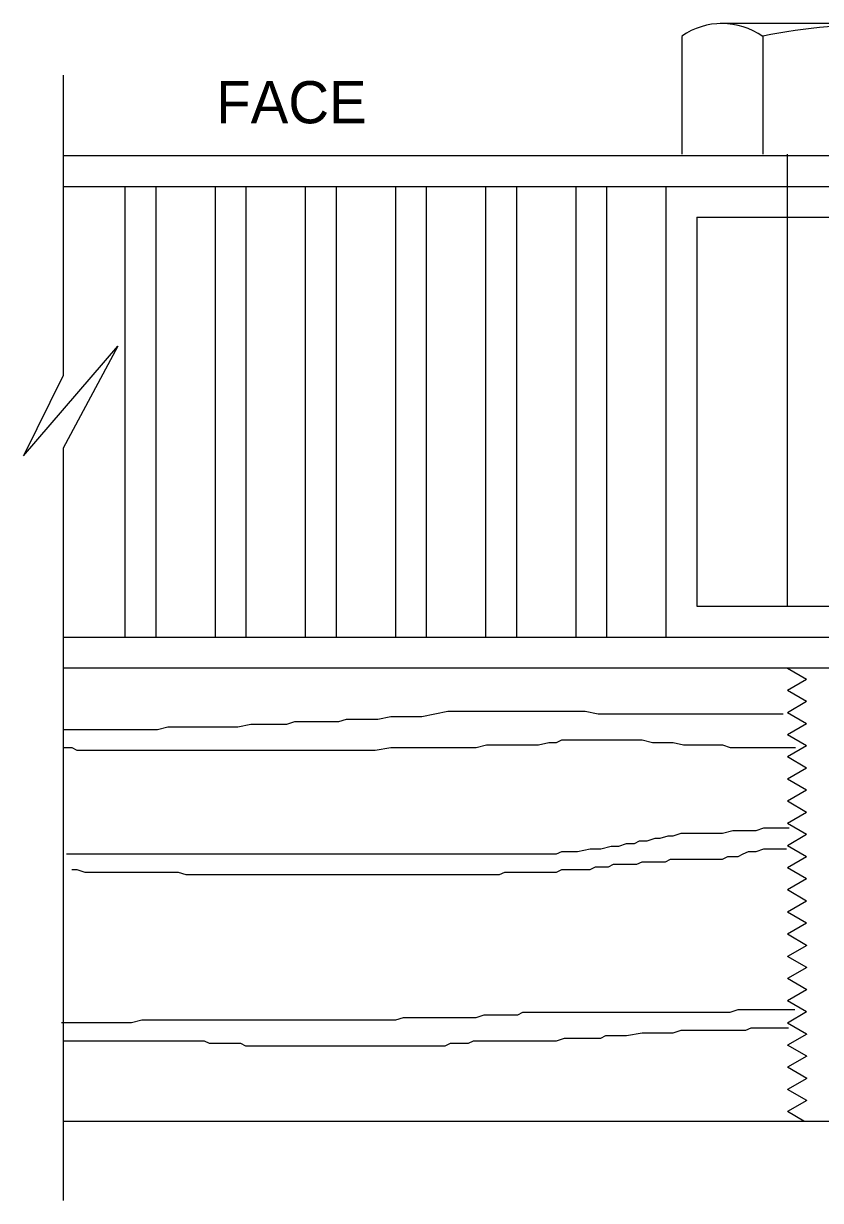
# Model space of a CAD drawing. Extents: x -894 to 866, y -472 to 714.
# Drawn here: x -486.1 to -353.8, y -245.8 to -50.5 of the extents above; entities that cross this region are included whole.
import ezdxf

# ---------------------------------------------------------------- set-up
doc = ezdxf.new("R2010")
doc.units = 0
doc.layers.add('tcd_SIGN-ROADSIDE', color=7, linetype='Continuous')
doc.layers.add('tcd_SIGN-ROADSIDE-anno', color=7, linetype='Continuous')

msp = doc.modelspace()

# ---------------------------------------------------------------- linework, layer by layer
at = {"layer": 'tcd_SIGN-ROADSIDE'}
for p, q in [((-313.4, -50.55), (-370.49, -50.55)), ((-376.84, -52.67), (-376.84, -72.21)), ((-363.36, -52.67), (-363.36, -72.21)), ((-479.48, -59.08), (-479.48, -108.92)), ((-359.32, -72.21), (-359.32, -147.25)), ((-479.48, -72.44), (-203.81, -72.44)), ((-479.48, -77.56), (-203.81, -77.56)), ((-469.24, -77.56), (-469.24, -152.36)), ((-464.12, -77.56), (-464.12, -152.36)), ((-454.28, -77.56), (-454.28, -152.36)), ((-449.16, -77.56), (-449.16, -152.36)), ((-439.32, -77.56), (-439.32, -152.36)), ((-434.2, -77.56), (-434.2, -152.36)), ((-424.36, -77.56), (-424.36, -152.36)), ((-419.24, -77.56), (-419.24, -152.36)), ((-409.4, -77.56), (-409.4, -152.36)), ((-404.28, -77.56), (-404.28, -152.36)), ((-394.44, -77.56), (-394.44, -152.36)), ((-389.32, -77.56), (-389.32, -152.36)), ((-379.48, -77.56), (-379.48, -152.36)), ((-374.36, -82.68), (-309.4, -82.68)), ((-374.36, -82.68), (-374.36, -147.25)), ((-486.07, -122.28), (-470.44, -104.08)), ((-470.44, -104.08), (-479.48, -121)), ((-479.48, -108.92), (-486.07, -122.28)), ((-479.48, -121), (-479.48, -245.84)), ((-374.36, -147.25), (-309.4, -147.25)), ((-479.48, -152.36), (-203.81, -152.36)), ((-479.48, -157.48), (-203.81, -157.48)), ((-356.12, -159.39), (-359.31, -157.55)), ((-356.12, -159.38), (-359.31, -161.22)), ((-356.12, -163.06), (-359.31, -161.22)), ((-356.12, -163.06), (-359.31, -164.9)), ((-356.12, -166.74), (-359.31, -164.9)), ((-356.12, -166.74), (-359.31, -168.58)), ((-356.12, -170.42), (-359.31, -168.58)), ((-356.12, -170.41), (-359.31, -172.25)), ((-356.12, -174.09), (-359.31, -172.25)), ((-356.12, -174.09), (-359.3, -175.93)), ((-356.12, -177.77), (-359.3, -175.93)), ((-356.12, -177.76), (-359.3, -179.61)), ((-356.12, -181.45), (-359.3, -179.61)), ((-356.12, -181.45), (-359.31, -183.29)), ((-356.12, -185.13), (-359.31, -183.29)), ((-356.12, -185.13), (-359.31, -186.97)), ((-356.12, -188.81), (-359.31, -186.97)), ((-356.12, -188.8), (-359.3, -190.64)), ((-356.12, -192.48), (-359.3, -190.65)), ((-356.12, -192.48), (-359.3, -194.32)), ((-356.12, -196.16), (-359.3, -194.32)), ((-356.11, -196.16), (-359.29, -198)), ((-356.11, -199.85), (-359.29, -198)), ((-356.11, -199.84), (-359.29, -201.68)), ((-356.11, -203.52), (-359.29, -201.68)), ((-356.1, -203.52), (-359.29, -205.36)), ((-356.1, -207.2), (-359.29, -205.36)), ((-356.1, -207.19), (-359.29, -209.03)), ((-356.1, -210.87), (-359.29, -209.03)), ((-356.11, -210.88), (-359.29, -212.72)), ((-356.11, -214.56), (-359.29, -212.72)), ((-356.11, -214.56), (-359.29, -216.4)), ((-356.11, -218.24), (-359.29, -216.4)), ((-356.1, -218.23), (-359.29, -220.07)), ((-356.1, -221.91), (-359.29, -220.07)), ((-356.1, -221.91), (-359.29, -223.75)), ((-356.1, -225.59), (-359.29, -223.75)), ((-356.1, -225.58), (-359.29, -227.42)), ((-356.1, -229.26), (-359.29, -227.43)), ((-356.1, -229.26), (-359.29, -231.1)), ((-356.56, -232.68), (-359.29, -231.1)), ((-479.48, -232.68), (-349.96, -232.68))]:
    msp.add_line(p, q, dxfattribs=at)
for points in [[(-479.35, -167.67), (-478.49, -167.67), (-477.63, -167.67), (-476.77, -167.67), (-475.91, -167.67), (-475.05, -167.67), (-473.76, -167.67), (-472.89, -167.67), (-471.6, -167.67), (-470.31, -167.67), (-469.02, -167.67), (-467.3, -167.67), (-465.58, -167.67), (-463.86, -167.67), (-462.14, -167.24), (-460.85, -167.24), (-459.56, -167.24), (-458.27, -167.24), (-456.55, -167.24), (-454.83, -167.24), (-452.67, -167.24), (-450.52, -167.24), (-448.37, -166.81), (-446.65, -166.81), (-445.36, -166.81), (-443.64, -166.81), (-442.35, -166.81), (-441.06, -166.38), (-439.34, -166.38), (-437.62, -166.38), (-435.9, -166.38), (-433.74, -166.38), (-432.45, -165.95), (-430.73, -165.95), (-429.01, -165.95), (-427.29, -165.95), (-425.14, -165.52), (-422.56, -165.52), (-419.98, -165.52), (-417.83, -165.09), (-415.68, -164.66), (-414.39, -164.66), (-413.52, -164.66), (-412.66, -164.66), (-411.37, -164.66), (-410.08, -164.66), (-408.79, -164.66), (-407.5, -164.66), (-406.21, -164.66), (-404.49, -164.66), (-402.77, -164.66), (-401.05, -164.66), (-399.33, -164.66), (-398.04, -164.66), (-396.75, -164.66), (-395.46, -164.66), (-394.16, -164.66), (-392.87, -164.66), (-390.72, -165.09), (-388.57, -165.09), (-387.28, -165.09), (-385.56, -165.09), (-384.27, -165.09), (-382.55, -165.09), (-380.83, -165.09), (-378.68, -165.09), (-376.53, -165.09), (-374.8, -165.09), (-373.08, -165.09), (-371.36, -165.09), (-368.35, -165.09), (-367.06, -165.09), (-365.77, -165.09), (-364.05, -165.09), (-362.33, -165.09), (-360.61, -165.09), (-360, -165.09)], [(-479.35, -170.69), (-478.06, -170.69), (-477.2, -171.12), (-474.62, -171.12), (-469.88, -171.12), (-464.29, -171.12), (-457.41, -171.12), (-450.52, -171.12), (-444.93, -171.12), (-440.63, -171.12), (-436.76, -171.12), (-433.74, -171.12), (-430.3, -171.12), (-427.72, -171.12), (-425.14, -170.69), (-423.42, -170.69), (-422.13, -170.69), (-421.27, -170.69), (-419.55, -170.69), (-418.26, -170.69), (-416.11, -170.69), (-414.39, -170.69), (-412.66, -170.69), (-410.94, -170.69), (-409.22, -170.26), (-407.5, -170.26), (-405.35, -170.26), (-402.77, -170.26), (-400.62, -170.26), (-398.9, -169.83), (-397.61, -169.83), (-396.75, -169.4), (-395.89, -169.4), (-395.02, -169.4), (-393.3, -169.4), (-392.01, -169.4), (-390.72, -169.4), (-389.86, -169.4), (-388.57, -169.4), (-387.71, -169.4), (-386.42, -169.4), (-384.7, -169.4), (-383.41, -169.4), (-381.69, -169.83), (-379.97, -169.83), (-378.25, -169.83), (-376.53, -170.26), (-375.23, -170.26), (-373.51, -170.26), (-371.79, -170.26), (-370.07, -170.26), (-368.78, -170.69), (-367.49, -170.69), (-366.2, -170.69), (-364.91, -170.69), (-362.76, -170.69), (-361.04, -170.69), (-358.89, -170.69), (-357.96, -170.69)], [(-478.92, -188.34), (-478.06, -188.34), (-477.2, -188.34), (-476.34, -188.34), (-474.62, -188.34), (-472.46, -188.34), (-469.88, -188.34), (-467.73, -188.34), (-465.58, -188.34), (-464.72, -188.34), (-463.86, -188.34), (-463, -188.34), (-461.71, -188.34), (-459.99, -188.34), (-457.84, -188.34), (-456.12, -188.34), (-454.83, -188.34), (-453.1, -188.34), (-451.81, -188.34), (-450.09, -188.34), (-447.51, -188.34), (-444.5, -188.34), (-441.06, -188.34), (-437.19, -188.34), (-433.74, -188.34), (-429.87, -188.34), (-426.86, -188.34), (-424.28, -188.34), (-421.7, -188.34), (-419.55, -188.34), (-417.4, -188.34), (-414.82, -188.34), (-412.23, -188.34), (-410.08, -188.34), (-407.5, -188.34), (-405.35, -188.34), (-403.2, -188.34), (-401.05, -188.34), (-398.9, -188.34), (-397.61, -188.34), (-396.75, -187.91), (-395.46, -187.91), (-394.16, -187.91), (-392.01, -187.48), (-390.29, -187.48), (-388.57, -187.05), (-387.28, -187.05), (-385.99, -186.62), (-384.7, -186.62), (-383.84, -186.19), (-382.55, -186.19), (-381.26, -185.75), (-380.4, -185.75), (-379.11, -185.32), (-378.25, -185.32), (-376.96, -184.89), (-375.66, -184.89), (-374.37, -184.89), (-373.08, -184.89), (-371.79, -184.89), (-370.07, -184.89), (-368.35, -184.46), (-367.06, -184.46), (-365.77, -184.46), (-364.48, -184.46), (-363.19, -184.03), (-361.04, -184.03), (-359.32, -184.03), (-359.04, -184.03)], [(-373.94, -189.2), (-372.65, -189.2), (-371.79, -189.2), (-370.93, -189.2), (-370.07, -189.2), (-369.21, -188.77), (-368.35, -188.77), (-367.49, -188.77), (-366.63, -188.34), (-365.77, -187.91), (-364.48, -187.91), (-363.19, -187.48), (-362.33, -187.48), (-361.47, -187.48), (-360.18, -187.48), (-359.47, -187.48)], [(-478.06, -190.92), (-477.2, -190.92), (-475.91, -191.35), (-474.62, -191.35), (-473.33, -191.35), (-471.17, -191.35), (-469.88, -191.35), (-468.59, -191.35), (-467.73, -191.35), (-466.87, -191.35), (-466.01, -191.35), (-464.72, -191.35), (-463.86, -191.35), (-463, -191.35), (-462.14, -191.35), (-461.28, -191.35), (-460.42, -191.35), (-459.13, -191.78), (-458.27, -191.78), (-457.41, -191.78), (-456.55, -191.78), (-455.69, -191.78), (-454.4, -191.78), (-452.67, -191.78), (-450.95, -191.78), (-450.09, -191.78), (-448.8, -191.78), (-447.94, -191.78), (-447.08, -191.78), (-446.22, -191.78), (-444.5, -191.78), (-443.21, -191.78), (-441.92, -191.78), (-440.63, -191.78), (-439.34, -191.78), (-438.48, -191.78), (-437.62, -191.78), (-436.33, -191.78), (-435.47, -191.78), (-434.61, -191.78), (-433.74, -191.78), (-432.88, -191.78), (-432.02, -191.78), (-431.16, -191.78), (-430.3, -191.78), (-429.01, -191.78), (-427.72, -191.78), (-426.86, -191.78), (-426, -191.78), (-425.14, -191.78), (-423.42, -191.78), (-422.56, -191.78), (-421.7, -191.78), (-420.84, -191.78), (-419.55, -191.78), (-418.26, -191.78), (-417.4, -191.78), (-416.54, -191.78), (-415.68, -191.78), (-414.82, -191.78), (-413.52, -191.78), (-412.66, -191.78), (-411.8, -191.78), (-410.94, -191.78), (-410.08, -191.78), (-409.22, -191.78), (-407.93, -191.78), (-407.07, -191.78), (-406.21, -191.35), (-404.92, -191.35), (-404.06, -191.35), (-403.2, -191.35), (-401.91, -191.35), (-401.05, -191.35), (-399.33, -191.35), (-398.47, -191.35), (-397.61, -191.35), (-396.75, -190.92), (-395.89, -190.92), (-394.59, -190.92), (-393.73, -190.92), (-392.87, -190.92), (-392.01, -190.92), (-391.15, -190.49), (-390.29, -190.49), (-389, -190.49), (-388.14, -190.06), (-387.28, -190.06), (-386.42, -190.06), (-385.56, -190.06), (-384.27, -190.06), (-383.41, -189.63), (-382.12, -189.63), (-380.83, -189.63), (-379.54, -189.63), (-378.68, -189.2), (-377.82, -189.2), (-376.96, -189.2), (-376.1, -189.2), (-375.23, -189.2), (-373.94, -189.2)], [(-479.78, -216.32), (-478.92, -216.32), (-478.06, -216.32), (-476.77, -216.32), (-475.05, -216.32), (-473.76, -216.32), (-471.6, -216.32), (-469.88, -216.32), (-468.16, -216.32), (-466.44, -215.89), (-464.29, -215.89), (-462.57, -215.89), (-460.85, -215.89), (-458.7, -215.89), (-456.55, -215.89), (-454.83, -215.89), (-453.53, -215.89), (-452.67, -215.89), (-451.81, -215.89), (-450.52, -215.89), (-449.23, -215.89), (-447.51, -215.89), (-446.22, -215.89), (-444.5, -215.89), (-443.21, -215.89), (-441.06, -215.89), (-439.34, -215.89), (-437.19, -215.89), (-435.47, -215.89), (-434.17, -215.89), (-432.02, -215.89), (-430.3, -215.89), (-428.58, -215.89), (-426.86, -215.89), (-425.57, -215.89), (-424.28, -215.89), (-422.99, -215.46), (-421.27, -215.46), (-419.55, -215.46), (-417.83, -215.46), (-416.54, -215.46), (-415.24, -215.46), (-414.39, -215.46), (-413.09, -215.46), (-411.8, -215.46), (-410.94, -215.46), (-409.65, -215.03), (-408.79, -215.03), (-407.5, -215.03), (-406.21, -215.03), (-405.35, -215.03), (-404.06, -215.03), (-403.2, -214.6), (-402.34, -214.6), (-401.48, -214.6), (-400.62, -214.6), (-399.33, -214.6), (-398.47, -214.6), (-397.61, -214.6), (-395.89, -214.6), (-395.02, -214.6), (-393.73, -214.6), (-392.44, -214.6), (-390.29, -214.6), (-389, -214.6), (-387.71, -214.6), (-386.42, -214.6), (-385.13, -214.6), (-383.84, -214.6), (-382.12, -214.6), (-380.83, -214.6), (-379.54, -214.6), (-378.25, -214.6), (-376.96, -214.6), (-375.23, -214.6), (-373.94, -214.6), (-372.65, -214.6), (-370.93, -214.6), (-369.64, -214.6), (-368.78, -214.6), (-367.49, -214.17), (-366.63, -214.17), (-365.77, -214.17), (-364.91, -214.17), (-363.19, -214.17), (-361.47, -214.17), (-359.75, -214.17), (-358.46, -214.17), (-358.07, -214.17)], [(-479.35, -219.33), (-478.49, -219.33), (-477.63, -219.33), (-476.34, -219.33), (-474.62, -219.33), (-472.89, -219.33), (-471.6, -219.33), (-470.31, -219.33), (-469.45, -219.33), (-468.16, -219.33), (-467.3, -219.33), (-466.44, -219.33), (-465.58, -219.33), (-464.72, -219.33), (-463.86, -219.33), (-463, -219.33), (-462.14, -219.33), (-460.85, -219.33), (-459.99, -219.33), (-459.13, -219.33), (-457.84, -219.33), (-456.98, -219.33), (-456.12, -219.33), (-455.26, -219.76), (-454.4, -219.76), (-453.53, -219.76), (-452.67, -219.76), (-451.81, -219.76), (-450.09, -219.76), (-449.23, -220.19), (-447.94, -220.19), (-446.65, -220.19), (-445.36, -220.19), (-444.07, -220.19), (-442.78, -220.19), (-441.92, -220.19), (-441.06, -220.19), (-440.2, -220.19), (-438.91, -220.19), (-438.05, -220.19), (-437.19, -220.19), (-436.33, -220.19), (-435.47, -220.19), (-434.61, -220.19), (-433.74, -220.19), (-432.45, -220.19), (-431.59, -220.19), (-430.3, -220.19), (-429.44, -220.19), (-428.58, -220.19), (-427.29, -220.19), (-426.43, -220.19), (-425.57, -220.19), (-424.71, -220.19), (-423.85, -220.19), (-422.99, -220.19), (-422.13, -220.19), (-421.27, -220.19), (-420.41, -220.19), (-419.12, -220.19), (-418.26, -220.19), (-416.97, -220.19), (-416.11, -220.19), (-415.24, -219.76), (-413.95, -219.76), (-413.09, -219.76), (-412.23, -219.76), (-411.37, -219.33), (-410.51, -219.33), (-409.22, -219.33), (-408.36, -219.33), (-407.07, -219.33), (-405.78, -219.33), (-404.92, -219.33), (-404.06, -219.33), (-403.2, -219.33), (-402.34, -219.33), (-401.05, -219.33), (-399.76, -219.33), (-398.9, -219.33), (-397.61, -219.33), (-396.32, -218.9), (-395.02, -218.9), (-393.73, -218.9), (-392.44, -218.9), (-391.15, -218.9), (-390.29, -218.9), (-389.43, -218.47), (-388.14, -218.47), (-387.28, -218.47), (-385.99, -218.47), (-383.41, -218.04), (-381.69, -218.04), (-380.4, -218.04), (-379.11, -218.04), (-378.25, -218.04), (-376.96, -217.61), (-375.66, -217.61), (-374.8, -217.61), (-373.94, -217.61), (-372.65, -217.61)], [(-372.65, -217.61), (-371.79, -217.61), (-370.93, -217.61), (-369.64, -217.61), (-368.78, -217.61), (-367.92, -217.61), (-367.06, -217.61), (-366.2, -217.61), (-365.34, -217.18), (-364.05, -217.18), (-362.76, -217.18), (-361.47, -217.18), (-360.18, -217.18), (-359.32, -217.18), (-359.14, -217.18)]]:
    msp.add_lwpolyline(points, dxfattribs=at)
for centre, radius, start, end in [((-370.14, -62.31), 11.77, 55.0448, 124.7416), ((-341.83, -163.07), 112.53, 78.9515, 101.0485)]:
    msp.add_arc(centre, radius, start, end, dxfattribs=at)

# ---------------------------------------------------------------- texts
at = {"layer": 'tcd_SIGN-ROADSIDE-anno'}
msp.add_text('FACE', height=7, dxfattribs=at).set_placement((-454.09, -67.1))

doc.saveas('drawing.dxf')
